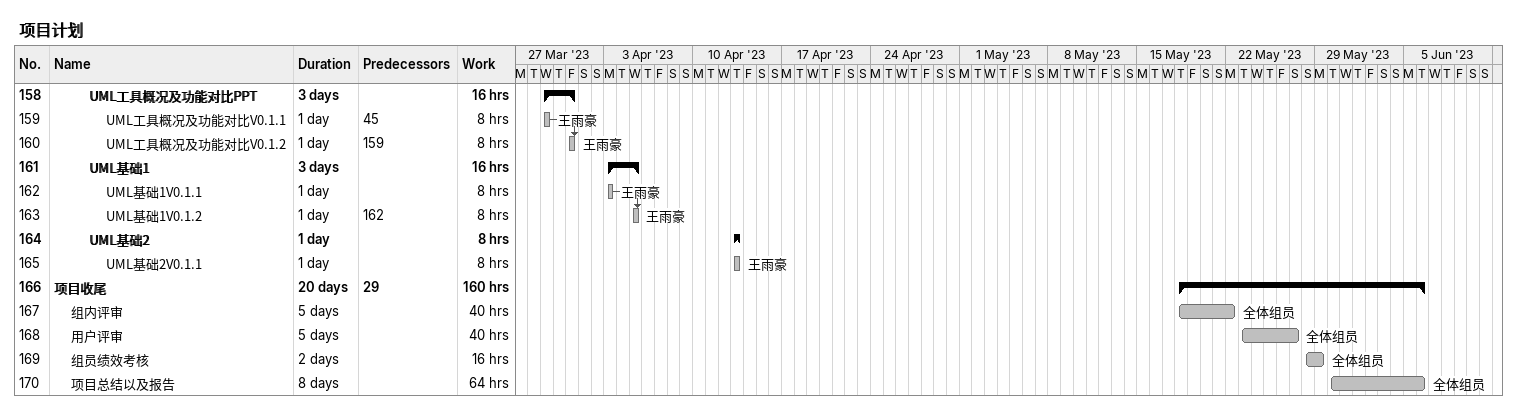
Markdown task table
项目计划

| ID | Level | Task | Duration | Start | Finish | Predecessors | Resources | Work (h) |
|---|---|---|---|---|---|---|---|---|
| 158 | 3 | **UML工具概况及功能对比PPT** | 3d | 2023-03-29 | 2023-03-31 |  |  | 16 |
| 159 | 4 | UML工具概况及功能对比V0.1.1 | 1d | 2023-03-29 | 2023-03-29 | 45 | 王雨豪 | 8 |
| 160 | 4 | UML工具概况及功能对比V0.1.2 | 1d | 2023-03-31 | 2023-03-31 | 159 | 王雨豪 | 8 |
| 161 | 3 | **UML基础1** | 3d | 2023-04-03 | 2023-04-05 |  |  | 16 |
| 162 | 4 | UML基础1V0.1.1 | 1d | 2023-04-03 | 2023-04-03 |  | 王雨豪 | 8 |
| 163 | 4 | UML基础1V0.1.2 | 1d | 2023-04-05 | 2023-04-05 | 162 | 王雨豪 | 8 |
| 164 | 3 | **UML基础2** | 1d | 2023-04-13 | 2023-04-13 |  |  | 8 |
| 165 | 4 | UML基础2V0.1.1 | 1d | 2023-04-13 | 2023-04-13 |  | 王雨豪 | 8 |
| 166 | 1 | **项目收尾** | 20d | 2023-05-18 | 2023-06-06 | 29 |  | 160 |
| 167 | 2 | 组内评审 | 5d | 2023-05-18 | 2023-05-22 |  | 全体组员 | 40 |
| 168 | 2 | 用户评审 | 5d | 2023-05-23 | 2023-05-27 |  | 全体组员 | 40 |
| 169 | 2 | 组员绩效考核 | 2d | 2023-05-28 | 2023-05-29 |  | 全体组员 | 16 |
| 170 | 2 | 项目总结以及报告 | 8d | 2023-05-30 | 2023-06-06 |  | 全体组员 | 64 |
